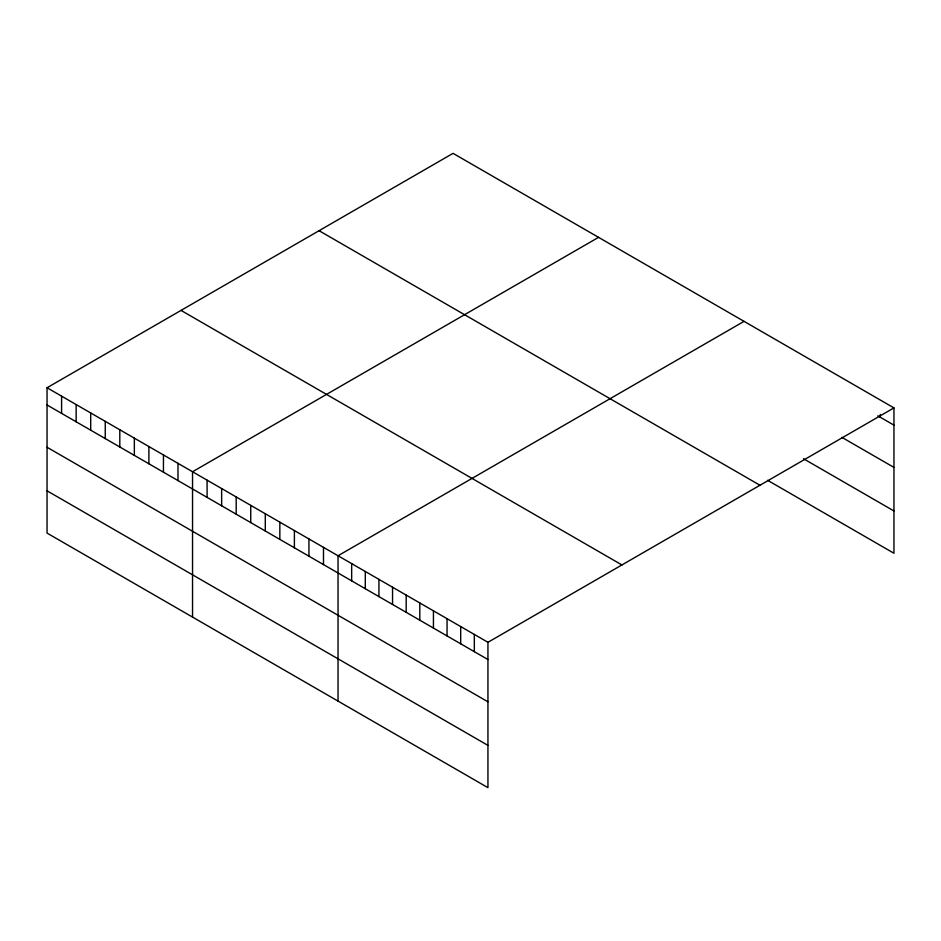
<?xml version="1.0" encoding="UTF-8"?>
<svg xmlns="http://www.w3.org/2000/svg" width="941" height="941" viewBox="0 0 941 941"><rect width="100%" height="100%" fill="white"/><g stroke="black" fill="none" stroke-linecap="round" stroke-linejoin="round"><path stroke-width="1.41" d="M47.05 387.751L487.944 642.303L487.944 787.652L47.05 533.1L47.05 387.751L453.056 153.348L893.95 407.9L893.95 553.249L767.585 480.286M598.547 237.344L192.54 471.759L192.54 617.108M744.049 321.351L338.042 555.755L338.042 701.104M487.944 642.303L893.95 407.9M877.847 415.828L893.95 425.132M841.913 437.365L893.95 467.406M803.508 458.749L893.95 510.963M319.07 230.698L759.963 485.25M181.037 310.401L621.93 564.953M47.05 404.983L487.944 659.535M47.05 447.269L487.944 701.81M47.05 490.826L487.944 745.378M880.317 414.393L880.317 417.263M474.323 634.434L474.323 651.666M460.69 626.565L460.69 643.797M447.057 618.696L447.057 635.928M433.436 610.827L433.436 628.059M419.804 602.958L419.804 620.201M406.183 595.088L406.183 612.332M392.55 587.231L392.55 604.463M378.929 579.362L378.929 596.594M365.296 571.493L365.296 588.725M351.663 563.624L351.663 580.856M323.492 547.356L323.492 564.588M308.942 538.958L308.942 556.19M294.392 530.559L294.392 547.791M279.842 522.149L279.842 539.393M265.291 513.751L265.291 530.983M250.741 505.352L250.741 522.584M236.191 496.954L236.191 514.186M221.641 488.555L221.641 505.788M207.091 480.157L207.091 497.389M177.99 463.348L177.99 480.592M163.452 454.95L163.452 472.182M148.901 446.552L148.901 463.784M134.351 438.153L134.351 455.385M119.801 429.755L119.801 446.987M105.251 421.356L105.251 438.588M90.701 412.958L90.701 430.19M76.15 404.548L76.15 421.791M61.6 396.149L61.6 413.393"/></g></svg>
